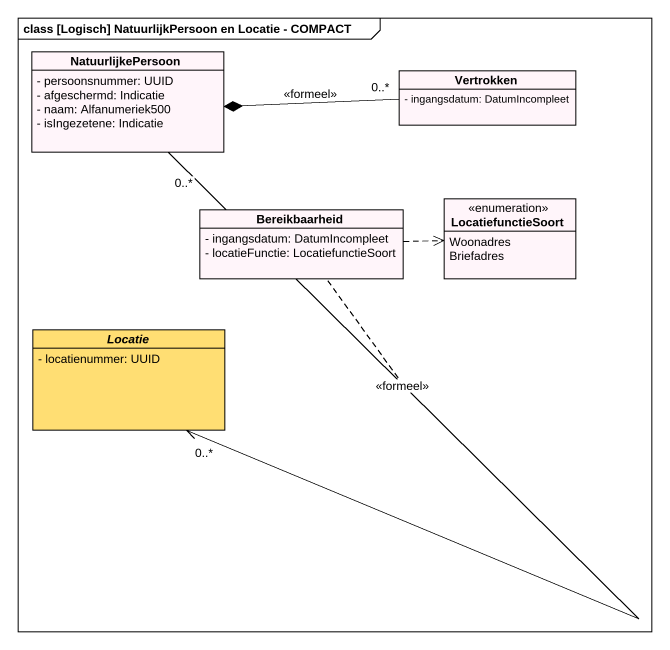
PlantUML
@startuml
mainframe class [Logisch] NatuurlijkPersoon en Locatie - COMPACT
hide circle
hide empty members
skinparam classAttributeIconSize 0
class NatuurlijkePersoon #FFF5FA {
  - persoonsnummer: UUID
  - afgeschermd: Indicatie
  - naam: Alfanumeriek500
  - isIngezetene: Indicatie
}
class Vertrokken #FFF5FA {
  - ingangsdatum: DatumIncompleet
}
class Bereikbaarheid #FFF5FA {
  - ingangsdatum: DatumIncompleet
  - locatieFunctie: LocatiefunctieSoort
}
enum LocatiefunctieSoort #FFF5FA {
  Woonadres
  Briefadres
}
abstract class Locatie #FFDE73 {
  - locatienummer: UUID
}
NatuurlijkePersoon "0..*" --> "0..*" Locatie : <<formeel>>
(NatuurlijkePersoon, Locatie) .. Bereikbaarheid
Vertrokken "0..*" -left-* NatuurlijkePersoon : <<formeel>>
Bereikbaarheid .right.> LocatiefunctieSoort
@enduml
